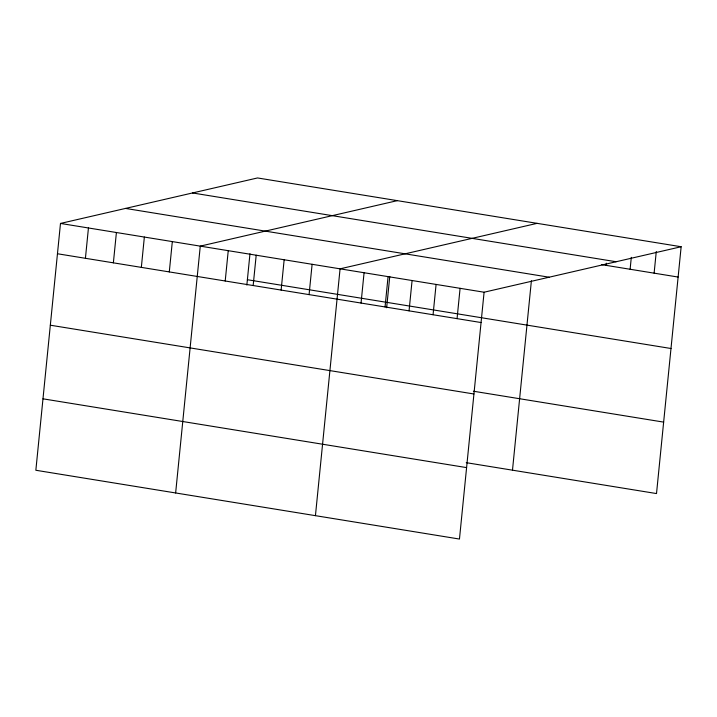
<?xml version="1.0" encoding="UTF-8"?>
<svg xmlns="http://www.w3.org/2000/svg" width="717" height="717" viewBox="0 0 717 717"><rect width="100%" height="100%" fill="white"/><g stroke="black" fill="none" stroke-linecap="round" stroke-linejoin="round"><path stroke-width="1.08" d="M681.15 246.738L257.537 177.95L60.488 223.435L35.85 470.262L459.463 539.05L484.092 292.222L681.15 246.738L656.512 493.565L466.247 462.671M85.422 258.299L88.442 227.97M113.376 262.834L116.405 232.514M141.339 267.378L144.359 237.049M169.293 271.913L172.322 241.593M175.638 492.964L200.276 246.128L397.335 200.643M225.21 280.992L228.239 250.672M246.854 285.052L249.973 253.737M253.164 285.536L256.193 255.207M281.127 290.08L284.156 259.751M309.081 294.615L312.11 264.295M315.435 515.666L340.073 268.83L537.123 223.345M361.045 303.058L364.075 272.729M385.047 306.948L388.076 276.628M386.642 307.754L389.77 276.439M409.057 310.846L412.078 280.526M433.059 314.745L436.088 284.425M457.061 318.644L460.09 288.324M512.485 470.182L531.396 280.732M606.107 265.362L606.322 263.202M630.118 269.26L631.301 257.349M654.119 273.159L656.279 251.497M192.514 192.954L616.118 261.741M601.742 264.654L678.121 277.058M125.52 208.423L549.123 277.21M60.488 223.435L484.092 292.222M247.383 279.72L670.995 348.507M57.459 253.755L481.071 322.542M473.381 391.222L663.646 422.116M50.333 325.204L473.937 393.992M42.984 398.822L466.588 467.609"/></g></svg>
